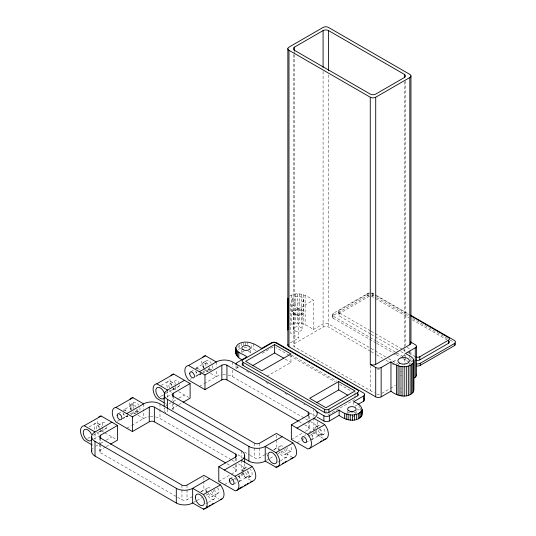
<?xml version="1.0" encoding="UTF-8"?>
<svg xmlns="http://www.w3.org/2000/svg" width="536" height="536" viewBox="0 0 536 536"><rect width="100%" height="100%" fill="white"/><g stroke="black" fill="none" stroke-linecap="round" stroke-linejoin="round"><path stroke-width="0.4" stroke-dasharray="2.68 2.01" d="M289.889 296.006C297.48 291.048 306.9 295.396 313.292 300.26L313.292 329.593C306.9 324.729 297.48 320.381 289.889 325.339M89.123 426.924L95.247 423.386M161.028 385.411L167.835 381.478M131.333 410.455A5.132 2.961 60 0 1 130.891 404.298L133.618 402.724A5.132 2.961 60 0 1 138.73 405.169M203.479 362.39L206.199 360.822M298.773 308.642L298.773 337.975L290.613 333.258L290.613 303.925L298.773 308.642L313.292 300.26M131.554 405.397L123.394 410.114A3.853 2.224 60 0 1 127.22 411.862M195.975 368.205L204.142 363.488M96.607 429.001A3.337 1.923 60 0 1 96.983 425.926L102.966 422.469A3.337 1.923 60 0 1 105.813 423.681M118.423 413.558L121.082 412.017M169.564 387.876A3.337 1.923 60 0 1 169.564 384.024L175.553 380.567A3.337 1.923 60 0 1 178.89 382.49M191.004 371.649L194.334 369.726M240.805 348.159L238.085 349.485L238.085 345.747M87.804 438.401L90.618 436.78M93.431 435.152L101.163 430.689L104.024 432.338M117.451 421.289L119.561 420.07M122.376 418.442L127.293 415.601M130.107 413.98L132.921 412.358L135.065 413.591M160.391 396.499L164.606 394.06M165.309 393.652L173.751 388.781L175.895 390.02M190.032 379.381L191.439 378.57M195.66 376.131L201.985 372.48M202.688 372.071L205.502 370.45L207.646 371.689M100.319 431.708L106.302 428.251M122.603 418.83L127.266 416.144M172.9 389.799L178.89 386.342M195.854 376.54L199.848 374.235M131.019 414.549L135.782 411.795M200.203 374.61L201.563 373.82M202.24 373.431L208.363 369.894M136.446 412.901L138.489 411.722M211.754 369.425L209.033 370.992A5.132 2.961 60 0 0 209.663 367.234M93.88 438.964L98.644 436.21M167.145 396.667L171.232 394.308M95.723 446.22L97.833 445.001M100.647 443.379L105.565 440.538M106.269 440.13L111.897 436.887M126.777 428.291L130.992 425.859M131.695 425.45L143.648 418.549A11.551 6.667 0 0 1 148.827 416.827M169.008 403.91L172.525 401.879M173.229 401.471L178.153 398.63M178.85 398.228L184.478 394.978M199.359 386.389L203.58 383.95M204.283 383.548L216.236 376.647A11.551 6.667 0 0 1 221.408 374.919M238.567 366.972L237.173 367.776A3.853 2.224 0 0 0 236.041 369.351L236.041 364.862M262.184 353.338L270.586 348.487M375.964 342.946L333.519 318.438L333.519 316.341A3.853 2.224 0 0 1 333.519 313.198L367.636 293.507A3.853 2.224 0 0 1 369.358 292.931M370.477 334.015L339.415 316.079L339.415 310.317L368.085 293.768A3.209 1.849 0 0 1 369.525 293.286M333.519 318.438A3.853 2.224 0 0 1 333.519 315.295L367.636 295.604A3.853 2.224 0 0 1 369.358 295.028M105.565 447.031L100.647 449.872A3.591 2.077 0 0 0 100.647 452.806L176.9 496.832M106.269 446.629L109.083 445.001M178.153 405.129L173.229 407.97A3.591 2.077 0 0 0 172.297 409.973M178.85 404.72L182.367 402.69M369.525 296.428A3.209 1.849 0 0 0 368.085 296.911L339.415 313.46A3.209 1.849 0 0 0 339.415 316.079M290.378 342.826L298.773 337.975M313.292 329.593L323.087 323.938A3.853 2.224 0 0 1 328.535 323.938L370.456 348.139M370.289 351.187L328.535 327.081A3.853 2.224 0 0 0 323.087 327.081L294.418 343.63A3.853 2.224 0 0 0 294.418 346.772L374.349 392.922M266.895 376.285L290.974 362.383L290.974 354.765M394.349 354.665L397.216 353.01M393.344 361.532L396.928 359.462M401.94 356.567L405.524 354.497M408.392 352.842L409.826 352.011A3.853 2.224 0 0 0 410.442 351.549M328.119 414.904L355.026 399.367M177.624 497.247L181.939 499.74A3.591 2.077 0 0 0 187.017 499.74L194.052 495.679M201.08 491.626L203.894 489.998L208.115 492.437M218.775 481.408L230.728 474.507M231.431 474.099L235.652 471.667L235.652 463.03M250.205 455.345L254.52 457.838A3.591 2.077 0 0 0 259.605 457.838L265.226 454.588M265.93 454.18L267.337 453.369M273.661 449.717L276.476 448.096L280.697 450.528M291.356 439.5L302.606 433.008M305.42 431.386L308.234 429.758L308.234 420.793M200.779 491.934L207.579 488.008M274.043 449.637L280.167 446.099M243.244 468.9L245.964 467.325M315.825 426.991L318.552 425.417M241.843 471.184L243.887 470.005A3.853 2.224 60 0 0 243.451 470.407M308.984 432.425L315.791 428.492M355.067 406.154L357.164 404.941M229.991 478.621L233.984 476.316M304.569 435.567L305.902 434.797M381.873 393.297L389.759 388.741M390.476 388.332L395.494 385.431M193.349 502.58L196.163 500.959M196.866 500.557L201.784 497.71M206.005 495.277L209.522 493.247L218.822 498.614M224.396 484.658L228.617 482.219M229.321 481.817L232.135 480.189M232.838 479.787L234.949 478.568M237.756 476.94L241.274 474.916A11.551 6.667 0 0 0 243.96 472.477M266.633 460.27L269.447 458.649M270.151 458.24L274.365 455.808M277.882 453.778L282.103 451.339L292.12 457.121M296.984 442.749L301.199 440.317M301.902 439.909L304.013 438.689M308.234 436.257L313.855 433.008A11.551 6.667 0 0 0 316.541 430.569M208.511 492.953A3.337 1.923 60 0 0 212.457 496.45L218.447 492.993M233.991 484.015L237.314 482.099M281.092 451.044A3.337 1.923 60 0 0 285.038 454.541L291.028 451.084A3.337 1.923 60 0 0 289.969 445.918M305.909 442.495L309.232 440.579M309.902 440.19L311.898 439.038M239.572 481.388L247.733 476.672M319.101 428.807A3.853 2.224 60 0 1 320.32 434.77L312.153 439.487A3.853 2.224 60 0 0 310.934 433.524M248.376 477.784L251.096 476.216A5.132 2.961 60 0 0 250.345 469.188M315.248 431.715A5.132 2.961 60 0 0 320.964 435.882L323.684 434.307A5.132 2.961 60 0 0 322.933 427.286M205.831 503.833L207.874 502.654M208.551 502.259L213.998 499.117A6.419 3.705 60 0 0 213.06 490.333M277.735 462.32L279.779 461.141M280.455 460.746L286.579 457.208A6.419 3.705 60 0 0 285.641 448.431M244.115 347.428L247.666 347.362M256.041 350.598L251.652 348.246L251.652 344.507M371.354 292.931A3.853 2.224 0 0 1 373.076 293.507L375.957 295.169M376.674 295.584L409.048 314.27M371.187 293.286A3.209 1.849 0 0 1 372.62 293.768L408.74 314.619M371.354 295.028A3.853 2.224 0 0 1 373.076 295.604L375.957 297.259M376.674 297.674L409.048 316.367M412.646 318.444L449.336 339.63M450.052 340.045L454.367 342.538M371.187 296.428A3.209 1.849 0 0 1 372.62 296.911L408.74 317.761M412.352 319.851L447.024 339.864M407.105 347.301L409.826 348.869A3.853 2.224 0 0 1 410.824 349.867M370.477 330.873L339.415 312.937A3.209 1.849 0 0 1 339.415 310.317M371.2 331.288L402.261 349.224M402.985 349.64L408.043 352.561M408.767 352.976L415.266 356.728M371.2 334.43L397.926 349.861M400.821 351.529L404.432 353.619M333.519 316.341L375.964 340.849M376.681 341.265L396.104 352.48M396.828 352.896L403.3 356.634M410.496 360.788L411.936 361.619M376.681 343.362L393.23 352.916M396.104 354.577L401.859 357.894M402.583 358.309L411.213 363.294M371.18 348.554L385.639 356.902M388.526 358.571L400.091 365.25M371.013 351.603L376.051 354.51M376.775 354.926L382.53 358.256M386.134 360.333L388.292 361.579M391.89 363.656L395.488 365.733M291.383 354.973L336.702 381.143M289.018 355.18L276.73 348.085A3.853 2.224 0 0 0 275.933 347.73M289.742 355.596L335.275 381.887M339.61 384.392L351.897 391.481M285.293 359.107L290.974 362.383M357.07 408.928L359.107 410.107L359.107 404.868M246.567 371.106L249.461 372.781M266.084 382.376L268.248 383.629M284.877 393.23L287.765 394.898M294.271 398.65L297.165 400.318M303.671 404.077L305.111 404.915M310.177 413.068L315.235 415.99M228.108 375.046A11.551 6.667 0 0 1 232.564 376.647L309.54 421.088M310.264 421.504L313.855 423.581A11.551 6.667 0 0 1 317.198 427.715M298.88 421.43L303.919 424.331M304.636 424.747L308.234 426.823A3.591 2.077 0 0 1 308.234 429.758M210.507 373.337L216.236 376.647L216.236 370.128M323.154 438.374L313.855 433.008L313.855 430.562M178.756 391.675L188.699 397.417M165.457 403.481L166.89 404.312M244.45 452.022L249.488 454.93M238.105 454.856L242.419 457.349M155.527 416.948A11.551 6.667 0 0 1 159.983 418.549L231.204 459.667M231.921 460.082L235.518 462.159M238.399 463.821L241.274 465.483A11.551 6.667 0 0 1 244.262 468.471M227.016 463.747L229.897 465.409M232.771 467.07L235.652 468.732A3.591 2.077 0 0 1 235.652 471.667M137.926 415.246L143.648 418.549L143.648 409.584M250.573 480.283L241.274 474.916L241.274 471.653M104.741 432.753L116.111 439.319M205.502 370.45L205.348 370.282A10.264 5.929 60 0 1 204.189 368.654M173.751 388.781L173.59 388.62A10.264 5.929 60 0 1 172.431 386.992M101.163 430.689L101.009 430.522A10.264 5.929 60 0 1 99.85 428.894M412.264 360.031L412.264 361.659M410.951 352.065L410.951 355.308M410.918 358.249L410.951 363.421M409.826 350.49L409.826 354.544M409.826 355.254L409.826 358.604M409.43 363.113L409.43 364.681M405.511 80.983L405.511 345.626M405.471 355.107L405.471 356.742M405.471 357.552L405.471 362.443M404.385 81.713L404.385 348.159M404.385 348.97L404.385 357.894M404.385 358.705L404.385 364.38M373.076 293.507L373.076 295.604M372.62 293.768L372.62 296.911M370.269 365.425L370.269 390.563M368.085 293.768L368.085 296.911M367.636 293.507L367.636 295.604M360.46 408.077L360.46 410.321M356.085 410.556L356.085 413.544M355.026 392.506L355.026 394.798M355.026 395.555L355.026 397.839M353.666 401.725L353.666 405.464M347.616 410.556L347.616 413.544M338.477 311.63L338.477 314.773M333.519 313.198L333.519 315.295M332.394 314.773L332.394 316.87M328.535 74.859L328.535 327.081M325.995 410.797L325.995 415.367M323.087 71.516L323.087 327.081M317.238 421.772L317.238 427.48M313.855 408.914L313.855 417.062M313.855 417.872L313.855 429.745M309.285 416.07L309.285 419.333M309.285 420.144L309.285 428.291M308.234 415.909L308.234 420.304M305.125 295.544L305.125 324.876M303.631 299.925A5.775 3.337 0 0 1 294.7 302.518A5.775 3.337 0 0 1 295.276 296.756A5.775 3.337 0 0 1 303.631 299.925L303.631 312.501A5.775 3.337 0 0 1 294.7 315.094A5.775 3.337 0 0 1 295.276 309.332A5.775 3.337 0 0 1 303.631 312.501M303.456 294.767L303.456 324.099M302.09 312.14L302.09 328.903M301.547 294.204L301.547 323.536M299.477 293.882L299.477 323.215M297.333 293.815L297.333 323.154M295.209 294.009L295.209 323.342M294.418 51.322L294.418 53.828M294.418 54.665L294.418 346.772M293.641 312.475L293.641 329.231M293.293 54.565L293.293 345.204M292.107 299.544L292.107 312.113M291.41 295.128L291.41 324.461M276.476 435.058L276.476 439.131M276.476 439.942L276.476 448.096M259.605 443.172L259.605 447.245M259.605 448.056L259.605 457.838M254.52 443.172L254.52 447.245M254.52 448.056L254.52 457.838M253.32 343.79L253.32 349.03M250.299 350.222L250.299 353.217M247.666 342.873L247.666 344.373M245.522 342.812L245.522 345.8M244.657 463.68L244.657 469.382M243.404 343.007L243.404 345.251M241.83 349.479L241.83 352.467M241.401 343.449L241.401 345.693M241.274 450.816L241.274 458.153M241.274 460.243L241.274 470.836M239.599 344.869L239.599 348.614M237.173 365.532L237.173 369.425M236.704 457.978L236.704 461.235M236.704 464.498L236.704 470.199M235.652 458.139L235.652 462.702M232.564 361.974L232.564 366.865M232.564 370.128L232.564 376.647M216.236 361.974L216.236 366.865M203.894 476.96L203.894 480.223M203.894 481.033L203.894 489.998M187.017 485.073L187.017 499.74M181.939 485.073L181.939 499.74M173.229 396.238L173.229 401.451M173.229 402.268L173.229 410.087M172.177 394.771L172.177 400.472M172.177 403.729L172.177 409.437M167.601 390.054L167.601 398.201M167.601 409.263L167.601 413.336M164.224 407.809L164.224 409.437M159.983 403.883L159.983 408.774M159.983 409.584L159.983 418.549M143.648 403.883L143.648 408.774M100.647 438.14L100.647 443.842M100.647 444.659L100.647 452.806M99.596 437.49L99.596 443.192M99.596 444.009L99.596 451.339M95.019 433.591L95.019 439.292M271.283 348.085A3.853 2.224 0 0 1 273.012 347.509M353.968 416.412A4.234 2.446 0 0 1 352.949 416.653M347.763 413.665A4.234 2.446 0 0 1 349.733 412.177M353.968 412.177A4.234 2.446 0 0 1 355.944 413.665M248.181 351.1A4.234 2.446 0 0 1 249.729 354.437M241.97 352.588A4.234 2.446 0 0 1 243.947 351.1M379.434 394.282A3.853 2.224 0 0 1 376.513 394.06M379.434 369.143A3.853 2.224 0 0 1 377.438 369.143M401.538 375.502A4.234 2.446 0 0 1 400.667 375.113M400.667 371.656A4.234 2.446 0 0 1 401.538 371.267M401.538 392.265A4.234 2.446 0 0 1 400.667 391.876M400.667 388.419A4.234 2.446 0 0 1 401.538 388.031M150.308 416.653A11.551 6.667 0 0 1 154.804 416.827M92.333 449.061A11.551 6.667 0 0 1 93.184 448.009M211.398 491.284A3.337 1.923 60 0 1 212.457 496.45M217.388 487.827A3.337 1.923 60 0 1 219.103 491.921A3.337 1.923 60 0 1 216.571 492.698A3.337 1.923 60 0 1 214.42 488.738M213.998 499.117A6.419 3.705 60 0 1 206.863 493.911M206.407 492.39A6.419 3.705 60 0 1 210.789 488.323M101.009 430.18A3.337 1.923 60 0 1 98.651 431.54M96.983 425.926A3.337 1.923 60 0 1 99.83 427.138M106.999 426.723A3.337 1.923 60 0 1 104.634 428.083M102.597 425.544A3.337 1.923 60 0 1 102.966 422.469M98.926 434.207A6.419 3.705 60 0 1 96.627 432.338M94.865 429.53A6.419 3.705 60 0 1 95.669 423.145A6.419 3.705 60 0 1 101.652 426.623M102.43 428.103A6.419 3.705 60 0 1 103.093 432.425M238.259 475.774A3.337 1.923 60 0 1 239.311 480.946M251.096 476.216A5.132 2.961 60 0 1 245.388 472.048M245.026 468.658A5.132 2.961 60 0 1 247.592 467.178M247.17 471.405A3.853 2.224 60 0 1 247.471 476.792A3.853 2.224 60 0 1 243.183 472.638M236.282 479.995A3.853 2.224 60 0 1 235.291 478.266M239.009 476.122A3.853 2.224 60 0 1 239.009 481.563M247.625 470.762A5.132 2.961 60 0 1 248.021 477.945A5.132 2.961 60 0 1 242.305 472.404M242.185 471.245A5.132 2.961 60 0 1 244.872 468.752M127.816 415.199A3.337 1.923 60 0 1 125.947 416.244A3.337 1.923 60 0 1 123.528 413.665M123.742 410.482A3.337 1.923 60 0 1 127.079 412.191M136.379 409.832A3.853 2.224 60 0 1 133.243 411.454M131.467 409.169A3.853 2.224 60 0 1 131.796 405.236A3.853 2.224 60 0 1 135.387 407.146M138.469 411.661A5.132 2.961 60 0 1 134.851 409.933M134.054 408.881A5.132 2.961 60 0 1 133.618 402.724M139.802 407.568A5.132 2.961 60 0 1 139.166 411.326M127.99 416.03A3.853 2.224 60 0 1 125.076 416.171A3.853 2.224 60 0 1 122.798 412.077M137.082 409.142A5.132 2.961 60 0 1 133.035 412.358M130.891 404.298A5.132 2.961 60 0 1 136.01 406.737M99.502 428.324A10.264 5.929 60 0 1 97.626 419.145M131.26 409.986A10.264 5.929 60 0 1 129.243 401.444M222.889 374.751A11.551 6.667 0 0 1 227.385 374.919M165.765 412.767A11.551 6.667 0 0 1 164.398 408.278M165.765 406.1A11.551 6.667 0 0 1 166.924 405.149M283.986 449.376A3.337 1.923 60 0 1 285.038 454.541M291.028 451.084A3.337 1.923 60 0 1 287.082 447.587M286.579 457.208A6.419 3.705 60 0 1 279.444 452.009M278.988 450.481A6.419 3.705 60 0 1 283.37 446.414M173.59 388.272A3.337 1.923 60 0 1 170.622 389.19M169.564 384.024A3.337 1.923 60 0 1 172.9 385.947M179.58 384.815A3.337 1.923 60 0 1 176.612 385.732M175.553 384.419A3.337 1.923 60 0 1 175.553 380.567M171.513 392.298A6.419 3.705 60 0 1 169.209 390.436M167.453 387.622A6.419 3.705 60 0 1 168.25 381.243A6.419 3.705 60 0 1 174.234 384.721M175.011 386.201A6.419 3.705 60 0 1 175.681 390.516M310.84 433.872A3.337 1.923 60 0 1 312.568 437.148A3.337 1.923 60 0 1 311.409 439.192M323.684 434.307A5.132 2.961 60 0 1 317.975 430.147M317.614 426.757A5.132 2.961 60 0 1 320.18 425.276M320.32 434.77A3.853 2.224 60 0 1 315.764 430.73M320.206 428.854A5.132 2.961 60 0 1 320.964 435.882M314.887 428.324A5.132 2.961 60 0 1 317.453 426.844M200.397 373.297A3.337 1.923 60 0 1 198.528 374.336A3.337 1.923 60 0 1 196.116 371.756M196.33 368.574A3.337 1.923 60 0 1 199.66 370.282M208.96 367.93A3.853 2.224 60 0 1 205.824 369.545M204.049 367.267A3.853 2.224 60 0 1 204.384 363.328A3.853 2.224 60 0 1 207.968 365.244M212.39 365.659A5.132 2.961 60 0 1 208.343 368.882M205.998 365.8A5.132 2.961 60 0 1 206.528 360.614A5.132 2.961 60 0 1 211.311 363.261M200.571 374.121A3.853 2.224 60 0 1 198.012 374.503A3.853 2.224 60 0 1 195.546 371.059M195.6 368.688A3.853 2.224 60 0 1 199.801 369.954M208.33 371.327A5.132 2.961 60 0 1 205.616 370.45M203.915 368.547A5.132 2.961 60 0 1 203.807 362.182A5.132 2.961 60 0 1 209.228 366.008M172.09 386.416A10.264 5.929 60 0 1 170.073 377.873M203.841 368.085A10.264 5.929 60 0 1 201.965 358.906M295.081 314.15A4.234 2.446 0 0 0 302.023 312.783A4.234 2.446 0 0 0 296.502 309.996A4.234 2.446 0 0 0 295.081 314.15M295.081 330.913A4.234 2.446 0 0 0 302.023 329.54A4.234 2.446 0 0 0 296.502 326.759A4.234 2.446 0 0 0 295.081 330.913"/><path stroke-width="0.8" d="M242.888 359.763C235.907 358.55 232.718 348.842 238.085 344.253C245.669 339.295 255.096 343.636 261.488 348.5L271.283 342.846A3.853 2.224 0 0 1 276.73 342.846L363.462 392.922A3.853 2.224 0 0 1 363.462 396.064L363.462 401.303L357.867 404.539M235.813 352.909L236.148 351.683M287.618 299.423L287.953 298.204L287.731 329.995L287.618 299.423L287.618 328.762M317.399 417.243L323.905 421.001A3.853 2.224 0 0 0 329.352 421.001L339.147 415.34C345.164 420.311 356.413 423.025 361.767 415.829C363.522 408.76 360.909 403.943 353.666 401.725L363.462 396.064M361.767 415.829L362.102 409.363M287.979 344.628A3.853 2.224 0 0 0 288.978 346.772L375.716 396.854A3.853 2.224 0 0 0 381.156 396.854L390.958 391.193C396.968 396.164 408.218 398.878 413.571 391.682L413.571 362.349C415.3 357.412 408.399 355.509 405.471 353.479L415.273 347.824A3.853 2.224 0 0 0 415.273 344.682L410.509 341.928M413.571 391.682L413.906 361.123M315.959 411.172L323.905 415.762A3.853 2.224 0 0 0 329.352 415.762L339.147 410.107C345.164 415.072 356.413 417.792 361.767 410.589M370.269 364.373A3.853 2.224 0 0 0 375.716 364.373L409.826 344.682L409.826 77.526A3.853 2.224 0 0 0 409.826 74.383L328.535 27.45A3.853 2.224 0 0 0 323.087 27.45L288.978 47.148A3.853 2.224 0 0 0 288.978 50.29L370.269 97.224L370.269 364.373L375.716 367.515A3.853 2.224 0 0 0 381.156 367.515L390.958 361.86C396.968 366.832 408.218 369.545 413.571 362.349M294.418 50.484L294.418 47.148L323.087 30.592A3.853 2.224 0 0 1 328.535 30.592L404.385 74.383L404.385 77.733M370.269 97.224A3.853 2.224 0 0 0 375.716 97.224L409.826 77.526M92.159 444.974L84.132 440.264A10.264 5.929 60 0 1 84.132 425.752L101.163 416.023L117.518 425.463L117.518 440.13L110.49 444.19M225.576 462.916L154.355 421.798A3.591 2.077 0 0 0 149.276 421.798L132.399 431.54L115.89 421.933A10.264 5.929 60 0 1 115.89 407.414L132.921 397.685L143.648 403.883A11.551 6.667 0 0 1 159.983 403.883L241.274 450.816A11.551 6.667 0 0 1 241.274 460.243L224.396 469.992M164.023 402.657L156.713 398.362A10.264 5.929 60 0 1 156.713 383.843L173.751 374.115L190.106 383.562L190.106 398.228L183.071 402.288M298.163 421.015L226.942 379.89A3.591 2.077 0 0 0 221.857 379.89L204.98 389.638L188.471 380.024A10.264 5.929 60 0 1 188.471 365.512L205.502 355.783L216.236 361.974A11.551 6.667 0 0 1 232.564 361.974L313.855 408.914A11.551 6.667 0 0 1 313.855 418.341L296.984 428.083M84.293 425.765L95.019 431.962L111.897 422.214M126.777 413.625L143.648 403.883M156.874 383.856L167.601 390.054L184.478 380.312M199.359 371.723L216.236 361.974M100.647 438.468L100.647 435.205L117.518 425.463M116.044 407.434L132.399 416.874L149.276 407.132A3.591 2.077 0 0 1 154.355 407.132L235.652 454.066L235.652 457.322M173.229 396.56L173.229 393.303L190.106 383.562M188.625 365.525L204.98 374.966L221.857 365.224A3.591 2.077 0 0 1 226.942 365.224L308.234 412.157L308.234 415.42M274.64 344.574L245.609 361.338L261.937 370.765L290.974 354.001L274.64 344.574L274.64 352.956L252.69 365.632M338.698 381.558L309.661 398.315L325.995 407.749L355.026 390.985L338.698 381.558L338.698 389.94L316.743 402.61M218.775 466.742L235.284 476.35A10.264 5.929 60 0 1 235.284 490.869L218.775 481.408L218.775 466.742L235.652 457A3.591 2.077 0 0 0 235.652 454.066M291.356 424.834L307.872 434.441A10.264 5.929 60 0 1 307.872 448.96L291.356 439.5L291.356 424.834L308.234 415.092A3.591 2.077 0 0 0 308.234 412.157M243.069 362.282L324.36 409.216A3.209 1.849 0 0 0 328.896 409.216L357.566 392.66A3.209 1.849 0 0 0 357.566 390.041L276.275 343.107A3.209 1.849 0 0 0 271.739 343.107L243.069 359.663A3.209 1.849 0 0 0 243.069 362.282L243.069 365.425L324.36 412.358A3.209 1.849 0 0 0 328.896 412.358L357.566 395.803A3.209 1.849 0 0 0 358.396 394.014M415.929 357.023A3.209 1.849 0 0 0 419.802 356.728L448.471 340.179A3.209 1.849 0 0 0 448.471 337.559L410.911 315.872M209.522 478.581L192.645 488.323A11.551 6.667 0 0 1 176.31 488.323L95.019 441.389A11.551 6.667 0 0 1 95.019 431.962M282.103 436.673L265.226 446.414A11.551 6.667 0 0 1 248.898 446.414L167.601 399.481A11.551 6.667 0 0 1 167.601 390.054M415.929 360.165A3.209 1.849 0 0 0 419.802 359.87L448.471 343.321A3.209 1.849 0 0 0 448.98 341.084M416.539 363.85A3.853 2.224 0 0 0 420.258 363.281L454.367 343.583A3.853 2.224 0 0 0 454.367 340.44L410.489 315.101M416.539 365.947A3.853 2.224 0 0 0 420.258 365.371L454.367 345.68A3.853 2.224 0 0 0 455.365 343.529M203.372 494.52L203.533 494.681A10.264 5.929 60 0 1 203.533 509.2L192.645 502.989L192.645 488.323L203.372 494.52L220.41 484.939A10.264 5.929 60 0 1 220.41 499.458L220.249 499.438M235.13 476.182L252.161 466.608A10.264 5.929 60 0 1 253.662 480.658L236.791 490.4M275.96 452.612L276.114 452.779A10.264 5.929 60 0 1 276.114 467.292L265.226 461.087L265.226 446.414L275.96 452.612L292.991 443.038A10.264 5.929 60 0 1 294.492 457.087L277.615 466.829M307.711 434.281L324.742 424.7A10.264 5.929 60 0 1 324.742 439.219M413.872 377.967L415.273 377.156A3.853 2.224 0 0 0 416.264 375.012M203.372 509.187L204.779 508.369M206.186 507.558L207.593 506.748M209 505.937L210.407 505.126M211.814 504.316L213.221 503.498M238.647 488.819L242.158 486.788M244.269 485.576L245.676 484.758M247.083 483.948L248.49 483.137M250.6 481.918L252.161 481.12M275.96 467.278L277.367 466.467M282.284 463.627L283.691 462.816M285.098 461.998L286.505 461.188M290.726 458.756L292.991 457.55M320.367 441.637L321.774 440.827M323.181 440.016L324.588 439.205M205.033 508.738L221.911 498.996M309.373 448.498L326.25 438.756M205.502 355.783L205.348 355.77A10.264 5.929 60 0 0 202.688 357.298M173.751 374.115L173.59 374.101A10.264 5.929 60 0 0 170.937 375.635M132.921 397.685L132.761 397.672A10.264 5.929 60 0 0 130.107 399.206M101.163 416.023L101.009 416.003A10.264 5.929 60 0 0 98.349 417.537M274.64 352.956L283.872 358.283M338.698 389.94L347.924 395.267M235.813 347.67C236.255 353.13 243.612 353.874 246.969 356.882L237.173 362.544A3.853 2.224 0 0 0 236.175 364.688M313.855 418.341L324.588 424.532M292.83 442.87L276.476 433.423L259.605 443.172A3.591 2.077 0 0 1 254.52 443.172L173.229 396.238A3.591 2.077 0 0 1 173.229 393.303M243.86 458.18L248.898 461.087A11.551 6.667 0 0 0 265.226 461.087M241.274 460.243L252.007 466.441M220.249 484.772L203.894 475.332L187.017 485.073A3.591 2.077 0 0 1 181.939 485.073L100.647 438.14A3.591 2.077 0 0 1 100.647 435.205M91.81 450.18A11.551 6.667 0 0 0 95.019 456.056L176.31 502.989A11.551 6.667 0 0 0 192.645 502.989M413.906 390.456L413.799 359.884M454.367 343.583L454.367 345.68M448.471 340.179L448.471 343.321M420.258 363.281L420.258 365.371M419.802 356.728L419.802 359.87M416.398 346.249L416.398 375.582M415.273 347.824L415.273 377.156M412.8 363.502L412.8 392.834M411.635 364.54L411.635 393.873M410.951 75.958L410.951 343.107M410.12 365.418L410.12 394.751M408.318 366.095L408.318 395.427M406.315 366.537L406.315 395.87M404.198 366.731L404.198 396.064M402.054 366.664L402.054 395.997M399.977 366.343L399.977 395.682M398.067 365.78L398.067 395.119M396.399 365.003L396.399 394.335M390.958 361.86L390.958 391.193M381.156 367.515L381.156 396.854M375.716 97.224L375.716 364.373M375.716 367.515L375.716 396.854M364.594 394.496L364.594 399.735M360.996 411.748L360.996 416.988M359.83 412.787L359.83 418.026M358.309 413.665L358.309 418.897M357.566 392.66L357.566 395.803M356.514 414.335L356.514 419.574M354.51 414.784L354.51 420.016M352.387 414.978L352.387 420.211M350.243 414.911L350.243 420.15M348.172 414.589L348.172 419.829M346.263 414.027L346.263 419.266M344.594 413.249L344.594 418.482M339.147 410.107L339.147 415.34M329.352 415.762L329.352 421.001M328.896 409.216L328.896 412.358M328.535 30.592L328.535 70.685M324.36 409.216L324.36 412.358M323.905 415.762L323.905 421.001M323.087 30.592L323.087 67.342M288.978 50.29L288.978 346.772M287.852 48.716L287.852 345.204M248.898 446.414L248.898 461.087M244.657 455.533L244.657 462.052M238.801 352.172L238.801 357.405M237.455 351.207L237.455 356.447M236.477 350.102L236.477 355.341M235.92 348.909L235.92 354.142M226.942 365.224L226.942 379.89M221.857 365.224L221.857 379.89M204.98 374.966L204.98 389.638M176.31 488.323L176.31 502.989M167.601 399.481L167.601 408.445M164.224 394.771L164.224 406.174M154.355 407.132L154.355 421.798M149.276 407.132L149.276 421.798M132.399 416.874L132.399 431.54M95.019 441.389L95.019 456.056M91.636 436.673L91.636 451.339M364.078 398.623A3.853 2.224 0 0 1 363.462 401.303M243.069 365.425A3.209 1.849 0 0 1 242.56 363.187M350.758 411.936A4.234 2.446 0 0 1 352.949 411.936M404.385 74.383A3.853 2.224 0 0 1 404.385 77.526L375.716 94.081A3.853 2.224 0 0 1 370.269 94.081L294.418 50.29A3.853 2.224 0 0 1 294.418 47.148M410.824 342.531A3.853 2.224 0 0 1 409.826 344.682M91.824 439.781A6.419 3.705 60 0 1 85.063 437.758A6.419 3.705 60 0 1 84.634 429.503A6.419 3.705 60 0 1 91.542 434.395M164.405 397.873A6.419 3.705 60 0 1 157.343 395.387A6.419 3.705 60 0 1 157.839 387.381A6.419 3.705 60 0 1 164.646 394.014M243.069 349.707A4.234 2.446 0 0 0 250.151 348.614A4.234 2.446 0 0 0 244.965 345.62A4.234 2.446 0 0 0 243.069 349.707M348.856 410.784A4.234 2.446 0 0 0 355.944 409.692A4.234 2.446 0 0 0 350.758 406.697A4.234 2.446 0 0 0 348.856 410.784M399.648 363.207A5.775 3.337 0 0 0 409.263 361.619A5.775 3.337 0 0 0 402.067 357.606A5.775 3.337 0 0 0 399.648 363.207M195.365 497.227A6.419 3.705 60 0 0 202.173 505.689A6.419 3.705 60 0 0 202.173 496.617A6.419 3.705 60 0 0 195.365 497.227M229.301 480.149A3.337 1.923 60 0 0 232.838 484.551A3.337 1.923 60 0 0 232.838 479.834A3.337 1.923 60 0 0 229.301 480.149M117.163 415.561A3.337 1.923 60 0 0 120.808 419.795A3.337 1.923 60 0 0 120.58 414.951A3.337 1.923 60 0 0 117.163 415.561M267.946 455.319A6.419 3.705 60 0 0 274.754 463.787A6.419 3.705 60 0 0 274.754 454.716A6.419 3.705 60 0 0 267.946 455.319M301.882 438.247A3.337 1.923 60 0 0 305.42 442.649A3.337 1.923 60 0 0 305.42 437.932A3.337 1.923 60 0 0 301.882 438.247M189.744 373.659A3.337 1.923 60 0 0 193.389 377.887A3.337 1.923 60 0 0 193.161 373.043A3.337 1.923 60 0 0 189.744 373.659"/></g></svg>
